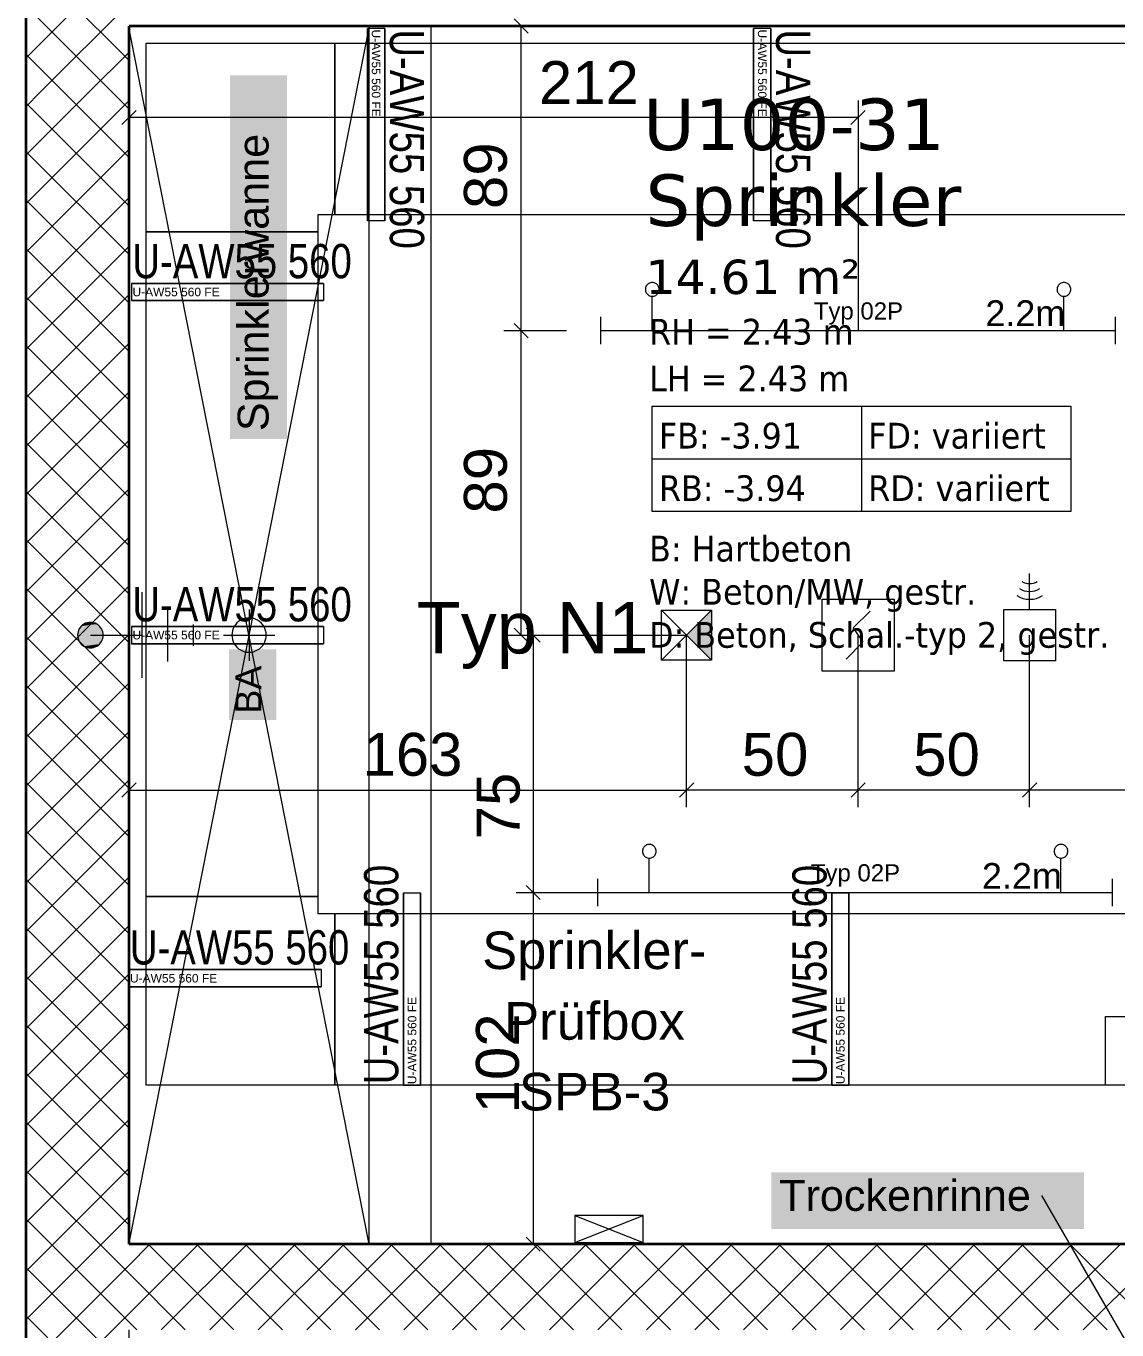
# Model space of a CAD drawing. Extents: x -1067 to 613, y -179 to 712.
# Drawn here: x -691.1 to -627.5, y 338.4 to 414.4 of the extents above; entities that cross this region are included whole.
import ezdxf

# ---------------------------------------------------------------- set-up
doc = ezdxf.new("R2010")
doc.units = 0
doc.layers.get('0').update_dxf_attribs({"lineweight": 13})
for name, color, linetype, lineweight in [('A-____-NOTE-TEXT', 7, 'Continuous', 9), ('A-AREA-____-IDEN', 7, 'Continuous', 5), ('A-FLOR-____-OTLN', 7, 'Continuous', 9), ('A-WALL-____-MCUT', 7, 'Continuous', 35), ('A-WALL-____-PATT', 7, 'Continuous', 35), ('I-WALL-____-OTLN', 7, 'Continuous', 9), ('Text', 7, 'Continuous', 5)]:
    doc.layers.add(name, color=color, linetype=linetype, lineweight=lineweight)
for name, color, linetype, lineweight, true_color in [('EL01_VVV_Mass', 7, 'Continuous', 13, 0xb2b200), ('EL01_WAN_Brandmeldeanlagen', 7, 'Continuous', 13, 0xff8000), ('EL01_WAN_Feuwehrfunktantenne', 7, 'Continuous', 13, 0x993300), ('EL01_WAN_Leuchten', 7, 'Continuous', 13, 0x0080ff), ('EL01_WAN_Leuchtentyp', 7, 'Continuous', 13, 0x0099ff), ('EL01_WAN_Notbeleuchtungen', 7, 'Continuous', 13, 0x009900), ('EL01_WAN_Notbeleuchtungentyp', 7, 'Continuous', 13, 0x009900), ('EL01_WAN_Potentialausgleich', 1, 'Continuous', 13, 0xff0000), ('EL01_WAN_Schlaufkasten', 1, 'Continuous', 13, 0xff0000), ('EL01_WAN_Trassen', 40, 'Continuous', 13, 0xffbf00), ('EL01_WAN_Trassen Befestigung', 7, 'Continuous', 13, 0xb2b200)]:
    doc.layers.add(name, color=color, linetype=linetype, lineweight=lineweight, true_color=true_color)
doc.styles.get("Standard").update_dxf_attribs({"font": 'arial.ttf'})

# ---------------------------------------------------------------- blocks, each defined once
blk = doc.blocks.new('Referenz-A0UNPC4Q6I', base_point=(-1062.181, -175.856))
at = {"layer": 'A-____-NOTE-TEXT', "color": 0, "linetype": 'Continuous', "lineweight": 5, "ltscale": 0.13}
for p, q in [((-678.097, 380.376), (-678.097, 377.376)), ((-679.021, 379.258), (-679.063, 379.135)), ((-678.963, 379.376), (-679.021, 379.258)), ((-678.89, 379.484), (-678.963, 379.376)), ((-678.804, 379.583), (-678.89, 379.484)), ((-678.706, 379.669), (-678.804, 379.583)), ((-678.597, 379.742), (-678.706, 379.669)), ((-678.48, 379.8), (-678.597, 379.742)), ((-678.356, 379.842), (-678.48, 379.8)), ((-678.228, 379.867), (-678.356, 379.842)), ((-678.097, 379.876), (-678.228, 379.867)), ((-677.966, 379.867), (-678.097, 379.876)), ((-677.838, 379.842), (-677.966, 379.867)), ((-677.714, 379.8), (-677.838, 379.842)), ((-677.597, 379.742), (-677.714, 379.8)), ((-677.488, 379.669), (-677.597, 379.742)), ((-677.39, 379.583), (-677.488, 379.669)), ((-677.304, 379.484), (-677.39, 379.583)), ((-677.231, 379.376), (-677.304, 379.484)), ((-677.173, 379.258), (-677.231, 379.376)), ((-677.131, 379.135), (-677.173, 379.258)), ((-679.597, 378.876), (-676.597, 378.876)), ((-679.088, 379.006), (-679.097, 378.876)), ((-679.097, 378.876), (-679.088, 378.745)), ((-679.063, 379.135), (-679.088, 379.006)), ((-679.088, 378.745), (-679.063, 378.617)), ((-679.063, 378.617), (-679.021, 378.493)), ((-679.021, 378.493), (-678.963, 378.376)), ((-677.231, 378.376), (-677.173, 378.493)), ((-677.173, 378.493), (-677.131, 378.617)), ((-677.106, 379.006), (-677.131, 379.135)), ((-677.131, 378.617), (-677.106, 378.745)), ((-677.097, 378.876), (-677.106, 379.006)), ((-677.106, 378.745), (-677.097, 378.876)), ((-678.963, 378.376), (-678.89, 378.267)), ((-678.89, 378.267), (-678.804, 378.169)), ((-678.804, 378.169), (-678.706, 378.082)), ((-678.706, 378.082), (-678.597, 378.01)), ((-678.597, 378.01), (-678.48, 377.952)), ((-678.48, 377.952), (-678.356, 377.91)), ((-678.356, 377.91), (-678.228, 377.884)), ((-678.228, 377.884), (-678.097, 377.876)), ((-678.097, 377.876), (-677.966, 377.884)), ((-677.966, 377.884), (-677.838, 377.91)), ((-677.838, 377.91), (-677.714, 377.952)), ((-677.714, 377.952), (-677.597, 378.01)), ((-677.597, 378.01), (-677.488, 378.082)), ((-677.488, 378.082), (-677.39, 378.169)), ((-677.39, 378.169), (-677.304, 378.267)), ((-677.304, 378.267), (-677.231, 378.376))]:
    blk.add_line(p, q, dxfattribs=at)
at = {"layer": 'A-____-NOTE-TEXT', "color": 7, "linetype": 'Continuous', "lineweight": 5, "ltscale": 0.13, "true_color": 0xffffff}
for points in [[(-679.265, 373.925), (-676.512, 373.925), (-679.265, 378.042)], [(-676.512, 373.925), (-679.265, 378.042), (-676.512, 378.042)]]:
    blk.add_solid(points, dxfattribs=at)
at = {"layer": 'A-AREA-____-IDEN', "color": 0, "linetype": 'Continuous', "ltscale": 0.13}
for p, q in [((-654.595, 392.212), (-630.195, 392.212)), ((-654.595, 386.089), (-654.595, 392.212)), ((-642.395, 392.212), (-642.395, 386.089)), ((-630.195, 392.212), (-630.195, 386.089)), ((-654.595, 389.151), (-630.195, 389.151)), ((-630.195, 386.089), (-654.595, 386.089))]:
    blk.add_line(p, q, dxfattribs=at)
at = {"layer": 'A-FLOR-____-OTLN', "color": 0, "linetype": 'Continuous', "ltscale": 0.13}
for p, q in [((-671.097, 414.376), (-685.097, 343.528)), ((-671.097, 343.376), (-685.097, 414.224))]:
    blk.add_line(p, q, dxfattribs=at)
at = {"layer": 'A-WALL-____-MCUT', "color": 0, "linetype": 'Continuous', "ltscale": 0.35}
for p, q in [((-691.097, 105.376), (-691.097, 419.376)), ((-685.097, 343.376), (-685.097, 414.376)), ((-620.097, 414.376), (-685.097, 414.376)), ((-590.097, 343.376), (-685.097, 343.376))]:
    blk.add_line(p, q, dxfattribs=at)
at = {"layer": 'A-WALL-____-PATT', "color": 0, "linetype": 'Continuous', "lineweight": 9, "ltscale": 0.13}
for p, q in [((-691.097, 412.52), (-685.097, 418.52)), ((-685.097, 412.369), (-691.097, 418.369)), ((-686.052, 410.495), (-691.097, 415.54)), ((-690.293, 410.495), (-685.097, 415.691)), ((-688.881, 410.495), (-691.097, 412.712)), ((-687.464, 410.495), (-685.097, 412.863)), ((-691.097, 409.691), (-690.293, 410.495)), ((-691.097, 406.863), (-687.464, 410.495)), ((-685.097, 406.712), (-688.881, 410.495)), ((-685.097, 409.54), (-686.052, 410.495)), ((-691.097, 404.034), (-685.097, 410.034)), ((-685.097, 403.883), (-691.097, 409.883)), ((-691.097, 401.206), (-685.097, 407.206)), ((-685.097, 401.055), (-691.097, 407.055)), ((-691.097, 398.378), (-685.097, 404.378)), ((-685.097, 398.226), (-691.097, 404.226)), ((-691.097, 395.549), (-685.097, 401.549)), ((-685.097, 395.398), (-691.097, 401.398)), ((-691.097, 392.721), (-685.097, 398.721)), ((-685.097, 392.57), (-691.097, 398.57)), ((-691.097, 389.892), (-685.097, 395.892)), ((-685.097, 389.741), (-691.097, 395.741)), ((-691.097, 387.064), (-685.097, 393.064)), ((-685.097, 386.913), (-691.097, 392.913)), ((-691.097, 384.235), (-685.097, 390.235)), ((-685.097, 384.084), (-691.097, 390.084)), ((-691.097, 381.407), (-685.097, 387.407)), ((-685.097, 381.256), (-691.097, 387.256)), ((-691.097, 378.579), (-685.097, 384.579)), ((-685.097, 378.427), (-691.097, 384.427)), ((-691.097, 375.75), (-685.097, 381.75)), ((-685.097, 375.599), (-691.097, 381.599)), ((-691.097, 372.922), (-685.097, 378.922)), ((-685.097, 372.771), (-691.097, 378.771)), ((-691.097, 370.093), (-685.097, 376.093)), ((-685.097, 369.942), (-691.097, 375.942)), ((-691.097, 367.265), (-685.097, 373.265)), ((-685.097, 367.114), (-691.097, 373.114)), ((-691.097, 364.437), (-685.097, 370.437)), ((-685.097, 364.285), (-691.097, 370.285)), ((-691.097, 361.608), (-685.097, 367.608)), ((-685.097, 361.457), (-691.097, 367.457)), ((-691.097, 358.78), (-685.097, 364.78)), ((-685.097, 358.628), (-691.097, 364.628)), ((-691.097, 355.951), (-685.097, 361.951)), ((-685.097, 355.8), (-691.097, 361.8)), ((-691.097, 353.123), (-685.097, 359.123)), ((-685.097, 352.972), (-691.097, 358.972)), ((-691.097, 350.294), (-685.097, 356.294)), ((-685.097, 350.143), (-691.097, 356.143)), ((-691.097, 347.466), (-685.097, 353.466)), ((-685.097, 347.315), (-691.097, 353.315)), ((-691.097, 344.638), (-685.097, 350.638)), ((-685.097, 344.486), (-691.097, 350.486)), ((-691.097, 341.809), (-685.097, 347.809)), ((-685.097, 341.658), (-691.097, 347.658)), ((-691.097, 338.981), (-685.097, 344.981)), ((-685.097, 338.83), (-691.097, 344.83)), ((-685.097, 342.152), (-683.874, 343.376)), ((-685.097, 339.324), (-681.045, 343.376)), ((-678.986, 338.376), (-683.986, 343.376)), ((-683.217, 338.376), (-678.217, 343.376)), ((-676.158, 338.376), (-681.158, 343.376)), ((-680.388, 338.376), (-675.388, 343.376)), ((-673.329, 338.376), (-678.329, 343.376)), ((-677.56, 338.376), (-672.56, 343.376)), ((-670.501, 338.376), (-675.501, 343.376)), ((-674.731, 338.376), (-669.731, 343.376)), ((-667.673, 338.376), (-672.673, 343.376)), ((-671.903, 338.376), (-666.903, 343.376)), ((-664.844, 338.376), (-669.844, 343.376)), ((-669.075, 338.376), (-664.075, 343.376)), ((-662.016, 338.376), (-667.016, 343.376)), ((-666.246, 338.376), (-661.246, 343.376)), ((-659.187, 338.376), (-664.187, 343.376)), ((-663.418, 338.376), (-658.418, 343.376)), ((-656.359, 338.376), (-661.359, 343.376)), ((-660.589, 338.376), (-655.589, 343.376)), ((-653.53, 338.376), (-658.53, 343.376)), ((-657.761, 338.376), (-652.761, 343.376)), ((-650.702, 338.376), (-655.702, 343.376)), ((-654.932, 338.376), (-649.932, 343.376)), ((-647.874, 338.376), (-652.874, 343.376)), ((-652.104, 338.376), (-647.104, 343.376)), ((-645.045, 338.376), (-650.045, 343.376)), ((-649.276, 338.376), (-644.276, 343.376)), ((-642.217, 338.376), (-647.217, 343.376)), ((-646.447, 338.376), (-641.447, 343.376)), ((-639.388, 338.376), (-644.388, 343.376)), ((-643.619, 338.376), (-638.619, 343.376)), ((-636.56, 338.376), (-641.56, 343.376)), ((-640.79, 338.376), (-635.79, 343.376)), ((-633.732, 338.376), (-638.732, 343.376)), ((-637.962, 338.376), (-632.962, 343.376)), ((-630.903, 338.376), (-635.903, 343.376)), ((-635.133, 338.376), (-630.133, 343.376)), ((-628.075, 338.376), (-633.075, 343.376)), ((-632.305, 338.376), (-627.305, 343.376)), ((-625.246, 338.376), (-630.246, 343.376)), ((-629.477, 338.376), (-624.477, 343.376)), ((-691.097, 336.152), (-685.097, 342.152)), ((-685.097, 336.001), (-691.097, 342.001)), ((-681.815, 338.376), (-685.097, 341.658)), ((-691.097, 333.324), (-685.097, 339.324)), ((-685.097, 333.173), (-691.097, 339.173)), ((-684.643, 338.376), (-685.097, 338.83))]:
    blk.add_line(p, q, dxfattribs=at)
at = {"layer": 'I-WALL-____-OTLN', "color": 0, "linetype": 'Continuous', "ltscale": 0.13}
for p, q in [((-671.097, 343.376), (-671.097, 414.376)), ((-667.497, 414.376), (-667.497, 343.376))]:
    blk.add_line(p, q, dxfattribs=at)
at = {"layer": 'Text', "color": 0, "linetype": 'Continuous', "ltscale": 0.13}
blk.add_line((-626.757, 337.326), (-631.887, 346.215), dxfattribs=at)
at = {"layer": 'Text', "color": 7, "linetype": 'Continuous', "ltscale": 0.13, "true_color": 0xffffff}
for points in [[(-679.212, 390.314), (-675.879, 390.314), (-679.212, 411.497)], [(-675.879, 390.314), (-679.212, 411.497), (-675.879, 411.497)], [(-629.429, 344.261), (-647.645, 344.261), (-629.429, 347.565)], [(-647.645, 344.261), (-629.429, 347.565), (-647.645, 347.565)], [(-629.429, 347.565), (-647.645, 347.565), (-647.645, 347.565)], [(-629.429, 344.261), (-629.429, 344.261), (-647.645, 344.261)]]:
    blk.add_solid(points, dxfattribs=at)
at = {"layer": 'A-____-NOTE-TEXT', "color": 0, "linetype": 'Continuous', "lineweight": 5, "ltscale": 0.13, "insert": (-678.89, 374.3), "char_height": 1.5, "attachment_point": 1, "rotation": 90}
blk.add_mtext('{\\fArial;BA}', dxfattribs=at)
at = {"layer": 'A-AREA-____-IDEN', "color": 0, "linetype": 'Continuous', "ltscale": 0.13, "attachment_point": 1}
for s, insert, char_height in [('{\\fVerdana;U100-31}', (-655.131, 410.152), 3), ('{\\fVerdana;Sprinkler}', (-654.988, 405.729), 3), ('{\\fVerdana;14.61 m²}', (-654.979, 400.759), 2), ('{\\W0.9;\\fVerdana;RH = 2.43 m}', (-654.781, 397.31), 1.5), ('{\\W0.9;\\fVerdana;LH = 2.43 m}', (-654.781, 394.589), 1.5), ('{\\W0.9;\\fVerdana;FB: -3.91}', (-654.204, 391.253), 1.5), ('{\\W0.9;\\fVerdana;FD: variiert}', (-642.004, 391.253), 1.5), ('{\\W0.9;\\fVerdana;RB: -3.94}', (-654.204, 388.191), 1.5), ('{\\W0.9;\\fVerdana;RD: variiert}', (-642.004, 388.191), 1.5), ('{\\W0.9;\\fVerdana;B: Hartbeton}', (-654.781, 384.667), 1.5), ('{\\W0.9;\\fVerdana;W: Beton/MW, gestr.}', (-654.781, 382.153), 1.5), ('{\\W0.9;\\fVerdana;D: Beton, Schal.-typ 2, gestr.}', (-654.781, 379.64), 1.5)]:
    blk.add_mtext(s, dxfattribs=dict(at, insert=insert, char_height=char_height))
at = {"layer": 'Text', "color": 0, "linetype": 'Continuous', "ltscale": 0.13, "insert": (-678.762, 390.764), "char_height": 1.8, "attachment_point": 1, "rotation": 90}
blk.add_mtext('{\\fArial;Sprinklerwanne}', dxfattribs=at)
at = {"layer": 'Text', "color": 0, "linetype": 'Continuous', "ltscale": 0.13, "insert": (-647.195, 347.115), "char_height": 1.8, "attachment_point": 1}
blk.add_mtext('{\\fArial;Trockenrinne}', dxfattribs=at)
blk = doc.blocks.new('IfcObject-A0UNPC666I', base_point=(-684.95, 378.376))
at = {"layer": 'EL01_WAN_Trassen', "linetype": 'ByBlock', "lineweight": -2, "ltscale": 0.13}
for p, q in [((-684.95, 379.376), (-684.95, 378.376)), ((-684.95, 379.376), (-684.95, 378.376)), ((-684.95, 379.376), (-673.75, 379.376)), ((-673.75, 379.376), (-684.95, 379.376)), ((-684.95, 379.376), (-684.95, 379.376)), ((-673.75, 379.376), (-673.75, 378.376)), ((-673.75, 379.376), (-673.75, 378.376)), ((-673.75, 379.376), (-673.75, 379.376)), ((-684.95, 378.376), (-673.75, 378.376)), ((-673.75, 378.376), (-684.95, 378.376)), ((-684.95, 378.376), (-684.95, 378.376)), ((-673.75, 378.376), (-673.75, 378.376))]:
    blk.add_line(p, q, dxfattribs=at)
at = {"layer": 'EL01_WAN_Trassen', "lineweight": -2, "attachment_point": 1}
for s, insert, char_height in [('{\\W0.8;\\fArial;U-AW55 560}', (-684.904, 381.676), 2), ('{\\fArial;U-AW55 560 FE}', (-684.895, 379.126), 0.5)]:
    blk.add_mtext(s, dxfattribs=dict(at, insert=insert, char_height=char_height))
blk = doc.blocks.new('IfcObject-A0UNPC6Q6I', base_point=(-671.191, 401.679))
at = {"layer": 'EL01_WAN_Trassen', "linetype": 'ByBlock', "lineweight": -2, "ltscale": 0.13}
for p, q in [((-670.191, 414.231), (-671.191, 414.231)), ((-670.191, 414.231), (-671.191, 414.231)), ((-671.191, 414.231), (-671.191, 403.031)), ((-671.191, 403.031), (-671.191, 414.231)), ((-671.191, 414.231), (-671.191, 414.231)), ((-670.191, 414.231), (-670.191, 403.031)), ((-670.191, 403.031), (-670.191, 414.231)), ((-670.191, 414.231), (-670.191, 414.231)), ((-670.191, 403.031), (-671.191, 403.031)), ((-670.191, 403.031), (-671.191, 403.031)), ((-671.191, 403.031), (-671.191, 403.031)), ((-670.191, 403.031), (-670.191, 403.031))]:
    blk.add_line(p, q, dxfattribs=at)
at = {"layer": 'EL01_WAN_Trassen', "lineweight": -2, "attachment_point": 1, "rotation": 270}
for s, insert, char_height in [('{\\fArial;U-AW55 560 FE}', (-670.441, 414.176), 0.5), ('{\\W0.8;\\fArial;U-AW55 560}', (-667.891, 414.185), 2)]:
    blk.add_mtext(s, dxfattribs=dict(at, insert=insert, char_height=char_height))
blk = doc.blocks.new('IfcObject-A0UNPC6Y6I', base_point=(-646.428, 352.645))
at = {"layer": 'EL01_WAN_Trassen', "linetype": 'ByBlock', "lineweight": -2, "ltscale": 0.13}
for p, q in [((-644.127, 363.845), (-643.127, 363.845)), ((-644.127, 363.845), (-643.127, 363.845)), ((-644.127, 352.645), (-644.127, 363.845)), ((-644.127, 363.845), (-644.127, 363.845)), ((-644.127, 363.845), (-644.127, 352.645)), ((-643.127, 352.645), (-643.127, 363.845)), ((-643.127, 363.845), (-643.127, 363.845)), ((-643.127, 363.845), (-643.127, 352.645)), ((-644.127, 352.645), (-643.127, 352.645)), ((-644.127, 352.645), (-643.127, 352.645)), ((-644.127, 352.645), (-644.127, 352.645)), ((-643.127, 352.645), (-643.127, 352.645))]:
    blk.add_line(p, q, dxfattribs=at)
at = {"layer": 'EL01_WAN_Trassen', "lineweight": -2, "attachment_point": 1, "rotation": 90}
for s, insert, char_height in [('{\\W0.8;\\fArial;U-AW55 560}', (-646.428, 352.692), 2), ('{\\fArial;U-AW55 560 FE}', (-643.877, 352.7), 0.5)]:
    blk.add_mtext(s, dxfattribs=dict(at, insert=insert, char_height=char_height))
blk = doc.blocks.new('IfcObject-A0UNPC7A6I', base_point=(-685.095, 358.376))
at = {"layer": 'EL01_WAN_Trassen', "linetype": 'ByBlock', "lineweight": -2, "ltscale": 0.13}
for p, q in [((-685.095, 359.376), (-685.095, 358.376)), ((-685.095, 359.376), (-685.095, 358.376)), ((-685.095, 359.376), (-673.895, 359.376)), ((-673.895, 359.376), (-685.095, 359.376)), ((-685.095, 359.376), (-685.095, 359.376)), ((-673.895, 359.376), (-673.895, 358.376)), ((-673.895, 359.376), (-673.895, 358.376)), ((-673.895, 359.376), (-673.895, 359.376)), ((-685.095, 358.376), (-673.895, 358.376)), ((-673.895, 358.376), (-685.095, 358.376)), ((-685.095, 358.376), (-685.095, 358.376)), ((-673.895, 358.376), (-673.895, 358.376))]:
    blk.add_line(p, q, dxfattribs=at)
at = {"layer": 'EL01_WAN_Trassen', "lineweight": -2, "attachment_point": 1}
for s, insert, char_height in [('{\\W0.8;\\fArial;U-AW55 560}', (-685.048, 361.676), 2), ('{\\fArial;U-AW55 560 FE}', (-685.04, 359.126), 0.5)]:
    blk.add_mtext(s, dxfattribs=dict(at, insert=insert, char_height=char_height))
blk = doc.blocks.new('IfcObject-A0UNPC7G6I', base_point=(-671.395, 352.645))
at = {"layer": 'EL01_WAN_Trassen', "linetype": 'ByBlock', "lineweight": -2, "ltscale": 0.13}
for p, q in [((-669.095, 363.845), (-668.095, 363.845)), ((-669.095, 363.845), (-668.095, 363.845)), ((-669.095, 352.645), (-669.095, 363.845)), ((-669.095, 363.845), (-669.095, 363.845)), ((-669.095, 363.845), (-669.095, 352.645)), ((-668.095, 352.645), (-668.095, 363.845)), ((-668.095, 363.845), (-668.095, 363.845)), ((-668.095, 363.845), (-668.095, 352.645)), ((-669.095, 352.645), (-668.095, 352.645)), ((-669.095, 352.645), (-668.095, 352.645)), ((-669.095, 352.645), (-669.095, 352.645)), ((-668.095, 352.645), (-668.095, 352.645))]:
    blk.add_line(p, q, dxfattribs=at)
at = {"layer": 'EL01_WAN_Trassen', "lineweight": -2, "attachment_point": 1, "rotation": 90}
for s, insert, char_height in [('{\\W0.8;\\fArial;U-AW55 560}', (-671.395, 352.692), 2), ('{\\fArial;U-AW55 560 FE}', (-668.845, 352.7), 0.5)]:
    blk.add_mtext(s, dxfattribs=dict(at, insert=insert, char_height=char_height))
blk = doc.blocks.new('IfcObject-A0UNPC7K6I', base_point=(-648.683, 401.679))
at = {"layer": 'EL01_WAN_Trassen', "linetype": 'ByBlock', "lineweight": -2, "ltscale": 0.13}
for p, q in [((-647.683, 414.231), (-648.683, 414.231)), ((-647.683, 414.231), (-648.683, 414.231)), ((-648.683, 414.231), (-648.683, 403.031)), ((-648.683, 403.031), (-648.683, 414.231)), ((-648.683, 414.231), (-648.683, 414.231)), ((-647.683, 414.231), (-647.683, 403.031)), ((-647.683, 403.031), (-647.683, 414.231)), ((-647.683, 414.231), (-647.683, 414.231)), ((-647.683, 403.031), (-648.683, 403.031)), ((-647.683, 403.031), (-648.683, 403.031)), ((-648.683, 403.031), (-648.683, 403.031)), ((-647.683, 403.031), (-647.683, 403.031))]:
    blk.add_line(p, q, dxfattribs=at)
at = {"layer": 'EL01_WAN_Trassen', "lineweight": -2, "attachment_point": 1, "rotation": 270}
for s, insert, char_height in [('{\\fArial;U-AW55 560 FE}', (-647.933, 414.176), 0.5), ('{\\W0.8;\\fArial;U-AW55 560}', (-645.383, 414.185), 2)]:
    blk.add_mtext(s, dxfattribs=dict(at, insert=insert, char_height=char_height))
blk = doc.blocks.new('Kabelkanal-A0UNPC7W6I', base_point=(-673.095, 352.645))
at = {"color": 0, "linetype": 'ByBlock', "lineweight": -2, "ltscale": 0.13}
for p, q in [((-673.095, 352.645), (-673.095, 362.645)), ((-673.095, 362.645), (-613.095, 362.645)), ((-613.095, 362.645), (-613.095, 352.645)), ((-613.095, 352.645), (-673.095, 352.645))]:
    blk.add_line(p, q, dxfattribs=at)
blk = doc.blocks.new('Kabelkanal-A0UNPC886I', base_point=(-673.095, 403.376))
at = {"color": 0, "linetype": 'ByBlock', "lineweight": -2, "ltscale": 0.13}
for p, q in [((-673.095, 403.376), (-673.095, 413.376)), ((-673.095, 413.376), (-621.175, 413.376)), ((-621.175, 413.376), (-621.175, 403.376)), ((-621.175, 403.376), (-673.095, 403.376))]:
    blk.add_line(p, q, dxfattribs=at)
blk = doc.blocks.new('Winkel-A0UNPC8I6I', base_point=(-684.095, 352.645))
at = {"color": 0, "linetype": 'ByBlock', "lineweight": -2, "ltscale": 0.13}
for p, q in [((-684.095, 363.645), (-674.095, 363.645)), ((-684.095, 352.645), (-684.095, 363.645)), ((-674.095, 363.645), (-674.095, 362.645)), ((-674.095, 362.645), (-673.095, 362.645)), ((-673.095, 362.645), (-673.095, 352.645)), ((-673.095, 352.645), (-684.095, 352.645))]:
    blk.add_line(p, q, dxfattribs=at)
blk = doc.blocks.new('Kabelkanal-A0UNPC8Y6I', base_point=(-684.095, 363.636))
at = {"color": 0, "linetype": 'ByBlock', "lineweight": -2, "ltscale": 0.13}
for p, q in [((-684.095, 402.376), (-674.095, 402.376)), ((-684.095, 363.636), (-684.095, 402.376)), ((-674.095, 402.376), (-674.095, 363.636)), ((-674.095, 363.636), (-684.095, 363.636))]:
    blk.add_line(p, q, dxfattribs=at)
blk = doc.blocks.new('Winkel-A0UNPC966I', base_point=(-684.095, 402.376))
at = {"color": 0, "linetype": 'ByBlock', "lineweight": -2, "ltscale": 0.13}
for p, q in [((-684.095, 402.376), (-684.095, 413.376)), ((-684.095, 413.376), (-673.095, 413.376)), ((-673.095, 413.376), (-673.095, 403.376)), ((-673.095, 403.376), (-674.095, 403.376)), ((-674.095, 403.376), (-674.095, 402.376)), ((-674.095, 402.376), (-684.095, 402.376))]:
    blk.add_line(p, q, dxfattribs=at)
blk = doc.blocks.new('IfcObject-A0UNPCA66I', base_point=(-684.95, 398.376))
at = {"layer": 'EL01_WAN_Trassen', "linetype": 'ByBlock', "lineweight": -2, "ltscale": 0.13}
for p, q in [((-684.95, 399.376), (-684.95, 398.376)), ((-684.95, 399.376), (-684.95, 398.376)), ((-684.95, 399.376), (-673.75, 399.376)), ((-673.75, 399.376), (-684.95, 399.376)), ((-684.95, 399.376), (-684.95, 399.376)), ((-673.75, 399.376), (-673.75, 398.376)), ((-673.75, 399.376), (-673.75, 398.376)), ((-673.75, 399.376), (-673.75, 399.376)), ((-684.95, 398.376), (-673.75, 398.376)), ((-673.75, 398.376), (-684.95, 398.376)), ((-684.95, 398.376), (-684.95, 398.376)), ((-673.75, 398.376), (-673.75, 398.376))]:
    blk.add_line(p, q, dxfattribs=at)
at = {"layer": 'EL01_WAN_Trassen', "lineweight": -2, "attachment_point": 1}
for s, insert, char_height in [('{\\W0.8;\\fArial;U-AW55 560}', (-684.904, 401.676), 2), ('{\\fArial;U-AW55 560 FE}', (-684.895, 399.126), 0.5)]:
    blk.add_mtext(s, dxfattribs=dict(at, insert=insert, char_height=char_height))
blk = doc.blocks.new('Maß-A0UNPCCE6I', base_point=(-643.007, 368.845))
at = {"color": 0, "lineweight": -2}
for p, q in [((-642.594, 368.845), (-642.594, 375.717)), ((-632.594, 368.845), (-632.594, 375.717)), ((-643.007, 369.431), (-642.18, 370.258)), ((-633.007, 369.431), (-632.18, 370.258)), ((-632.594, 369.845), (-642.594, 369.845))]:
    blk.add_line(p, q, dxfattribs=at)
at = {"color": 0, "lineweight": -2, "insert": (-639.38, 373.178), "char_height": 2.5, "attachment_point": 1}
blk.add_mtext('{\\fArial;50}', dxfattribs=at)
blk = doc.blocks.new('Erdungs-Anschluss-A0UNPCFM6I', base_point=(-688.095, 376.376))
at = {"color": 0, "linetype": 'ByBlock', "lineweight": -2, "ltscale": 0.13}
for p, q in [((-684.351, 381.376), (-684.351, 376.376)), ((-682.851, 380.425), (-682.851, 377.333)), ((-687.995, 379.248), (-688.038, 379.161)), ((-687.941, 379.329), (-687.995, 379.248)), ((-687.877, 379.402), (-687.941, 379.329)), ((-687.804, 379.466), (-687.877, 379.402)), ((-687.723, 379.52), (-687.804, 379.466)), ((-687.635, 379.563), (-687.723, 379.52)), ((-687.543, 379.595), (-687.635, 379.563)), ((-687.448, 379.614), (-687.543, 379.595)), ((-687.351, 379.62), (-687.448, 379.614)), ((-687.253, 379.614), (-687.351, 379.62)), ((-687.158, 379.595), (-687.253, 379.614)), ((-687.066, 379.563), (-687.158, 379.595)), ((-686.978, 379.52), (-687.066, 379.563)), ((-686.897, 379.466), (-686.978, 379.52)), ((-686.824, 379.402), (-686.897, 379.466)), ((-686.76, 379.329), (-686.824, 379.402)), ((-686.706, 379.248), (-686.76, 379.329)), ((-686.663, 379.161), (-686.706, 379.248)), ((-681.351, 379.501), (-681.351, 378.251)), ((-688.089, 378.973), (-688.095, 378.876)), ((-688.095, 378.876), (-688.089, 378.779)), ((-688.07, 379.068), (-688.089, 378.973)), ((-688.089, 378.779), (-688.07, 378.683)), ((-688.038, 379.161), (-688.07, 379.068)), ((-688.07, 378.683), (-688.038, 378.591)), ((-688.038, 378.591), (-687.995, 378.503)), ((-687.995, 378.503), (-687.941, 378.423)), ((-687.351, 378.876), (-684.351, 378.876)), ((-686.76, 378.423), (-686.706, 378.503)), ((-686.706, 378.503), (-686.663, 378.591)), ((-686.631, 379.068), (-686.663, 379.161)), ((-686.663, 378.591), (-686.631, 378.683)), ((-686.612, 378.973), (-686.631, 379.068)), ((-686.631, 378.683), (-686.612, 378.779)), ((-686.606, 378.876), (-686.612, 378.973)), ((-686.612, 378.779), (-686.606, 378.876)), ((-687.941, 378.423), (-687.877, 378.349)), ((-687.877, 378.349), (-687.804, 378.285)), ((-687.804, 378.285), (-687.723, 378.231)), ((-687.723, 378.231), (-687.635, 378.188)), ((-687.635, 378.188), (-687.543, 378.157)), ((-687.543, 378.157), (-687.448, 378.138)), ((-687.448, 378.138), (-687.351, 378.131)), ((-687.351, 378.131), (-687.253, 378.138)), ((-687.253, 378.138), (-687.158, 378.157)), ((-687.158, 378.157), (-687.066, 378.188)), ((-687.066, 378.188), (-686.978, 378.231)), ((-686.978, 378.231), (-686.897, 378.285)), ((-686.897, 378.285), (-686.824, 378.349)), ((-686.824, 378.349), (-686.76, 378.423))]:
    blk.add_line(p, q, dxfattribs=at)
for points in [[(-686.631, 379.068), (-688.07, 379.068), (-686.706, 379.248)], [(-688.07, 379.068), (-686.706, 379.248), (-687.995, 379.248)], [(-686.706, 379.248), (-687.995, 379.248), (-686.824, 379.402)], [(-687.995, 379.248), (-686.824, 379.402), (-687.877, 379.402)], [(-686.824, 379.402), (-687.877, 379.402), (-686.978, 379.52)], [(-687.877, 379.402), (-686.978, 379.52), (-687.723, 379.52)], [(-686.978, 379.52), (-687.723, 379.52), (-687.158, 379.595)], [(-687.723, 379.52), (-687.158, 379.595), (-687.543, 379.595)], [(-687.158, 379.595), (-687.543, 379.595), (-687.351, 379.62)], [(-686.606, 378.876), (-688.095, 378.876), (-686.631, 379.068)], [(-688.095, 378.876), (-686.631, 379.068), (-688.07, 379.068)], [(-688.07, 378.683), (-686.606, 378.876), (-688.095, 378.876)], [(-686.631, 378.683), (-688.07, 378.683), (-686.606, 378.876)], [(-687.995, 378.503), (-686.631, 378.683), (-688.07, 378.683)], [(-686.706, 378.503), (-687.995, 378.503), (-686.631, 378.683)], [(-687.877, 378.349), (-686.706, 378.503), (-687.995, 378.503)], [(-686.824, 378.349), (-687.877, 378.349), (-686.706, 378.503)], [(-687.723, 378.231), (-686.824, 378.349), (-687.877, 378.349)], [(-686.978, 378.231), (-687.723, 378.231), (-686.824, 378.349)], [(-687.543, 378.157), (-686.978, 378.231), (-687.723, 378.231)], [(-687.158, 378.157), (-687.543, 378.157), (-686.978, 378.231)], [(-687.351, 378.131), (-687.158, 378.157), (-687.543, 378.157)]]:
    blk.add_solid(points, dxfattribs=at)
blk = doc.blocks.new('Notleuchte eckig-A0UNPCH06I', base_point=(-654.055, 377.414))
at = {"color": 0, "lineweight": -2}
for p, q in [((-654.055, 380.333), (-651.136, 377.414)), ((-654.055, 377.414), (-651.136, 380.333)), ((-654.055, 377.414), (-654.055, 380.333)), ((-654.055, 380.333), (-651.136, 380.333)), ((-651.136, 380.333), (-651.136, 377.414)), ((-651.136, 377.414), (-654.055, 377.414))]:
    blk.add_line(p, q, dxfattribs=at)
for points in [[(-651.136, 378.874), (-652.595, 378.874), (-651.136, 380.333)], [(-651.136, 377.414), (-651.136, 378.874), (-652.595, 378.874)]]:
    blk.add_solid(points, dxfattribs=at)
blk = doc.blocks.new('Bemerkung 1-A0UNPCH26I', base_point=(-668.318, 377.806))
at = {"color": 0, "lineweight": -2, "insert": (-668.318, 380.806), "char_height": 3, "attachment_point": 1}
blk.add_mtext('{\\fArial;Typ N1}', dxfattribs=at)
blk = doc.blocks.new('MText-A0UNPCLM6I', base_point=(-664.509, 351.17))
at = {"color": 0, "lineweight": -2, "char_height": 2.1875, "attachment_point": 1}
for s, insert in [('{\\fArial;Sprinkler-}', (-664.509, 361.599)), ('{\\fArial;Prüfbox}', (-663.225, 357.481)), ('{\\fArial;SPB-3}', (-662.367, 353.358))]:
    blk.add_mtext(s, dxfattribs=dict(at, insert=insert))
blk = doc.blocks.new('Maß-A0UNPCM26I', base_point=(-685.509, 396.626))
at = {"color": 0, "lineweight": -2}
for p, q in [((-685.095, 408.045), (-685.095, 414.376)), ((-642.595, 410.045), (-642.595, 396.626)), ((-685.509, 408.631), (-684.681, 409.458)), ((-642.595, 409.045), (-685.095, 409.045)), ((-643.009, 408.631), (-642.181, 409.458))]:
    blk.add_line(p, q, dxfattribs=at)
at = {"color": 0, "lineweight": -2, "insert": (-661.204, 412.333), "char_height": 2.5, "attachment_point": 1}
blk.add_mtext('{\\fArial;212}', dxfattribs=at)
blk = doc.blocks.new('Maß-A0UNPCME6I', base_point=(-685.509, 288.396))
at = {"color": 0, "lineweight": -2}
blk.add_line((-685.095, 293.945), (-685.095, 338.376), dxfattribs=at)
blk = doc.blocks.new('Maß-A0UNPCO06I', base_point=(-685.095, 396.212))
at = {"color": 0, "lineweight": -2}
for p, q in [((-661.237, 414.379), (-685.095, 414.379)), ((-662.65, 414.793), (-661.823, 413.965)), ((-662.237, 396.626), (-662.237, 414.379)), ((-662.65, 397.039), (-661.823, 396.212)), ((-663.237, 396.626), (-659.595, 396.626))]:
    blk.add_line(p, q, dxfattribs=at)
at = {"color": 0, "lineweight": -2, "insert": (-665.57, 403.711), "char_height": 2.5, "attachment_point": 1, "rotation": 90}
blk.add_mtext('{\\fArial;89}', dxfattribs=at)
blk = doc.blocks.new('Maß-A0UNPCRG6I', base_point=(-653.007, 368.845))
at = {"color": 0, "lineweight": -2}
for p, q in [((-652.594, 368.845), (-652.594, 378.875)), ((-642.594, 368.845), (-642.594, 378.875)), ((-653.007, 369.431), (-652.18, 370.258)), ((-643.007, 369.431), (-642.18, 370.258)), ((-642.594, 369.845), (-652.594, 369.845))]:
    blk.add_line(p, q, dxfattribs=at)
at = {"color": 0, "lineweight": -2, "insert": (-649.38, 373.178), "char_height": 2.5, "attachment_point": 1}
blk.add_mtext('{\\fArial;50}', dxfattribs=at)
blk = doc.blocks.new('Brandmelder-A0UNPCRQ6I', base_point=(-644.694, 376.775))
at = {"color": 0, "lineweight": -2}
for p, q in [((-644.694, 380.975), (-640.494, 380.975)), ((-644.694, 376.775), (-644.694, 380.975)), ((-640.494, 380.975), (-640.494, 376.775)), ((-641.894, 380.275), (-642.874, 379.295)), ((-642.874, 379.295), (-642.314, 378.455)), ((-642.314, 378.455), (-643.294, 377.475)), ((-640.494, 376.775), (-644.694, 376.775))]:
    blk.add_line(p, q, dxfattribs=at)
blk = doc.blocks.new('UV in Wand-A0UNPCZ86I', base_point=(-659.115, 343.476))
at = {"color": 0, "lineweight": -2}
for p, q in [((-659.115, 345.036), (-659.115, 343.476)), ((-655.115, 345.036), (-659.115, 345.036)), ((-659.115, 345.036), (-655.115, 343.476)), ((-659.115, 343.476), (-655.115, 345.036)), ((-655.115, 343.476), (-655.115, 345.036)), ((-659.115, 343.476), (-655.115, 343.476))]:
    blk.add_line(p, q, dxfattribs=at)
blk = doc.blocks.new('Maß-A0UNPD186I', base_point=(-685.509, 343.376))
at = {"color": 0, "lineweight": -2}
for p, q in [((-652.594, 368.845), (-652.594, 375.717)), ((-684.681, 370.258), (-685.509, 369.431)), ((-685.095, 370.845), (-685.095, 343.376)), ((-652.18, 370.258), (-653.007, 369.431)), ((-685.095, 369.845), (-652.594, 369.845))]:
    blk.add_line(p, q, dxfattribs=at)
at = {"color": 0, "lineweight": -2, "insert": (-671.486, 373.178), "char_height": 2.5, "attachment_point": 1}
blk.add_mtext('{\\fArial;163}', dxfattribs=at)
blk = doc.blocks.new('Funkempfänger-A0UNPD2I6I', base_point=(-634.094, 377.375))
at = {"color": 0, "lineweight": -2}
for p, q in [((-632.594, 380.375), (-632.594, 382.475)), ((-633.194, 381.586), (-633.053, 381.515)), ((-633.041, 382), (-632.937, 381.946)), ((-632.937, 381.946), (-632.826, 381.907)), ((-632.826, 381.907), (-632.711, 381.883)), ((-632.711, 381.883), (-632.594, 381.875)), ((-632.594, 381.875), (-632.477, 381.883)), ((-632.477, 381.883), (-632.362, 381.907)), ((-632.362, 381.907), (-632.251, 381.946)), ((-632.251, 381.946), (-632.147, 382)), ((-632.134, 381.515), (-631.994, 381.586)), ((-633.344, 381.176), (-633.169, 381.085)), ((-633.169, 381.085), (-632.983, 381.019)), ((-633.053, 381.515), (-632.905, 381.463)), ((-632.983, 381.019), (-632.79, 380.979)), ((-632.905, 381.463), (-632.751, 381.432)), ((-632.79, 380.979), (-632.594, 380.965)), ((-632.751, 381.432), (-632.594, 381.422)), ((-632.594, 381.422), (-632.437, 381.432)), ((-632.594, 380.965), (-632.397, 380.979)), ((-632.437, 381.432), (-632.283, 381.463)), ((-632.397, 380.979), (-632.204, 381.019)), ((-632.283, 381.463), (-632.134, 381.515)), ((-632.204, 381.019), (-632.019, 381.085)), ((-632.019, 381.085), (-631.844, 381.176)), ((-634.094, 377.375), (-634.094, 380.375)), ((-634.094, 380.375), (-631.094, 380.375)), ((-631.094, 380.375), (-631.094, 377.375)), ((-631.094, 377.375), (-634.094, 377.375))]:
    blk.add_line(p, q, dxfattribs=at)
blk = doc.blocks.new('Maß-A0UNPD486I', base_point=(-633.007, 346.532))
at = {"color": 0, "lineweight": -2}
for p, q in [((-632.594, 368.845), (-632.594, 378.875)), ((-633.007, 369.431), (-632.18, 370.258)), ((-590.481, 369.431), (-589.653, 370.258)), ((-590.067, 370.845), (-590.067, 346.532)), ((-590.067, 369.845), (-632.594, 369.845))]:
    blk.add_line(p, q, dxfattribs=at)
at = {"color": 0, "lineweight": -2, "insert": (-614.114, 373.178), "char_height": 2.5, "attachment_point": 1}
blk.add_mtext('{\\fArial;213}', dxfattribs=at)
blk = doc.blocks.new('LED-Langfeldleuchte 37W-A0UNPD7E6I', base_point=(-657.767, 363.075))
at = {"color": 0, "lineweight": -2}
for p, q in [((-655.163, 366.327), (-655.167, 366.275)), ((-655.153, 366.379), (-655.163, 366.327)), ((-655.136, 366.428), (-655.153, 366.379)), ((-655.113, 366.475), (-655.136, 366.428)), ((-655.084, 366.518), (-655.113, 366.475)), ((-655.049, 366.558), (-655.084, 366.518)), ((-655.01, 366.592), (-655.049, 366.558)), ((-654.967, 366.621), (-655.01, 366.592)), ((-654.92, 366.645), (-654.967, 366.621)), ((-654.87, 366.661), (-654.92, 366.645)), ((-654.819, 366.672), (-654.87, 366.661)), ((-654.767, 366.675), (-654.819, 366.672)), ((-654.714, 366.672), (-654.767, 366.675)), ((-654.663, 366.661), (-654.714, 366.672)), ((-654.614, 366.645), (-654.663, 366.661)), ((-654.567, 366.621), (-654.614, 366.645)), ((-654.523, 366.592), (-654.567, 366.621)), ((-654.484, 366.558), (-654.523, 366.592)), ((-654.449, 366.518), (-654.484, 366.558)), ((-654.42, 366.475), (-654.449, 366.518)), ((-654.397, 366.428), (-654.42, 366.475)), ((-654.38, 366.379), (-654.397, 366.428)), ((-654.37, 366.327), (-654.38, 366.379)), ((-654.367, 366.275), (-654.37, 366.327)), ((-631.163, 366.327), (-631.167, 366.275)), ((-631.153, 366.379), (-631.163, 366.327)), ((-631.136, 366.428), (-631.153, 366.379)), ((-631.113, 366.475), (-631.136, 366.428)), ((-631.084, 366.518), (-631.113, 366.475)), ((-631.049, 366.558), (-631.084, 366.518)), ((-631.01, 366.592), (-631.049, 366.558)), ((-630.967, 366.621), (-631.01, 366.592)), ((-630.92, 366.645), (-630.967, 366.621)), ((-630.87, 366.661), (-630.92, 366.645)), ((-630.819, 366.672), (-630.87, 366.661)), ((-630.767, 366.675), (-630.819, 366.672)), ((-630.714, 366.672), (-630.767, 366.675)), ((-630.663, 366.661), (-630.714, 366.672)), ((-630.614, 366.645), (-630.663, 366.661)), ((-630.567, 366.621), (-630.614, 366.645)), ((-630.523, 366.592), (-630.567, 366.621)), ((-630.484, 366.558), (-630.523, 366.592)), ((-630.449, 366.518), (-630.484, 366.558)), ((-630.42, 366.475), (-630.449, 366.518)), ((-630.397, 366.428), (-630.42, 366.475)), ((-630.38, 366.379), (-630.397, 366.428)), ((-630.37, 366.327), (-630.38, 366.379)), ((-630.367, 366.275), (-630.37, 366.327)), ((-655.167, 366.275), (-655.163, 366.223)), ((-655.163, 366.223), (-655.153, 366.171)), ((-655.153, 366.171), (-655.136, 366.122)), ((-655.136, 366.122), (-655.113, 366.075)), ((-655.113, 366.075), (-655.084, 366.031)), ((-655.084, 366.031), (-655.049, 365.992)), ((-655.049, 365.992), (-655.01, 365.958)), ((-655.01, 365.958), (-654.967, 365.929)), ((-654.967, 365.929), (-654.92, 365.905)), ((-654.92, 365.905), (-654.87, 365.889)), ((-654.87, 365.889), (-654.819, 365.878)), ((-654.819, 365.878), (-654.767, 365.875)), ((-654.767, 365.875), (-654.714, 365.878)), ((-654.767, 363.875), (-654.767, 365.875)), ((-654.714, 365.878), (-654.663, 365.889)), ((-654.663, 365.889), (-654.614, 365.905)), ((-654.614, 365.905), (-654.567, 365.929)), ((-654.567, 365.929), (-654.523, 365.958)), ((-654.523, 365.958), (-654.484, 365.992)), ((-654.484, 365.992), (-654.449, 366.031)), ((-654.449, 366.031), (-654.42, 366.075)), ((-654.42, 366.075), (-654.397, 366.122)), ((-654.397, 366.122), (-654.38, 366.171)), ((-654.38, 366.171), (-654.37, 366.223)), ((-654.37, 366.223), (-654.367, 366.275)), ((-631.167, 366.275), (-631.163, 366.223)), ((-631.163, 366.223), (-631.153, 366.171)), ((-631.153, 366.171), (-631.136, 366.122)), ((-631.136, 366.122), (-631.113, 366.075)), ((-631.113, 366.075), (-631.084, 366.031)), ((-631.084, 366.031), (-631.049, 365.992)), ((-631.049, 365.992), (-631.01, 365.958)), ((-631.01, 365.958), (-630.967, 365.929)), ((-630.967, 365.929), (-630.92, 365.905)), ((-630.92, 365.905), (-630.87, 365.889)), ((-630.87, 365.889), (-630.819, 365.878)), ((-630.819, 365.878), (-630.767, 365.875)), ((-630.767, 365.875), (-630.714, 365.878)), ((-630.767, 363.875), (-630.767, 365.875)), ((-630.714, 365.878), (-630.663, 365.889)), ((-630.663, 365.889), (-630.614, 365.905)), ((-630.614, 365.905), (-630.567, 365.929)), ((-630.567, 365.929), (-630.523, 365.958)), ((-630.523, 365.958), (-630.484, 365.992)), ((-630.484, 365.992), (-630.449, 366.031)), ((-630.449, 366.031), (-630.42, 366.075)), ((-630.42, 366.075), (-630.397, 366.122)), ((-630.397, 366.122), (-630.38, 366.171)), ((-630.38, 366.171), (-630.37, 366.223)), ((-630.37, 366.223), (-630.367, 366.275)), ((-657.767, 363.075), (-657.767, 364.675)), ((-627.767, 363.075), (-627.767, 364.675)), ((-657.767, 363.875), (-627.767, 363.875))]:
    blk.add_line(p, q, dxfattribs=at)
blk = doc.blocks.new('Bauteilbeschriftung-A0UNPD7G6I', base_point=(-635.375, 364.091))
at = {"color": 0, "linetype": 'ByBlock', "lineweight": -2, "ltscale": 0.13, "insert": (-635.375, 365.591), "char_height": 1.5, "attachment_point": 1}
blk.add_mtext('{\\fArial;2.2m}', dxfattribs=at)
blk = doc.blocks.new('Bemerkung 1-A0UNPD7I6I', base_point=(-645.348, 364.52))
at = {"color": 0, "lineweight": -2, "insert": (-645.348, 365.52), "char_height": 1, "attachment_point": 1}
blk.add_mtext('{\\fArial;Typ 02P}', dxfattribs=at)
blk = doc.blocks.new('LED-Langfeldleuchte 37W-A0UNPD866I', base_point=(-657.595, 395.826))
at = {"color": 0, "lineweight": -2}
for p, q in [((-654.992, 399.078), (-654.995, 399.026)), ((-654.995, 399.026), (-654.992, 398.973)), ((-654.981, 399.129), (-654.992, 399.078)), ((-654.965, 399.179), (-654.981, 399.129)), ((-654.941, 399.226), (-654.965, 399.179)), ((-654.912, 399.269), (-654.941, 399.226)), ((-654.878, 399.309), (-654.912, 399.269)), ((-654.839, 399.343), (-654.878, 399.309)), ((-654.795, 399.372), (-654.839, 399.343)), ((-654.748, 399.395), (-654.795, 399.372)), ((-654.699, 399.412), (-654.748, 399.395)), ((-654.647, 399.422), (-654.699, 399.412)), ((-654.595, 399.426), (-654.647, 399.422)), ((-654.543, 399.422), (-654.595, 399.426)), ((-654.492, 399.412), (-654.543, 399.422)), ((-654.442, 399.395), (-654.492, 399.412)), ((-654.395, 399.372), (-654.442, 399.395)), ((-654.352, 399.343), (-654.395, 399.372)), ((-654.312, 399.309), (-654.352, 399.343)), ((-654.278, 399.269), (-654.312, 399.309)), ((-654.249, 399.226), (-654.278, 399.269)), ((-654.226, 399.179), (-654.249, 399.226)), ((-654.209, 399.129), (-654.226, 399.179)), ((-654.198, 399.078), (-654.209, 399.129)), ((-654.195, 399.026), (-654.198, 399.078)), ((-654.198, 398.973), (-654.195, 399.026)), ((-630.992, 399.078), (-630.995, 399.026)), ((-630.995, 399.026), (-630.992, 398.973)), ((-630.981, 399.129), (-630.992, 399.078)), ((-630.965, 399.179), (-630.981, 399.129)), ((-630.941, 399.226), (-630.965, 399.179)), ((-630.912, 399.269), (-630.941, 399.226)), ((-630.878, 399.309), (-630.912, 399.269)), ((-630.839, 399.343), (-630.878, 399.309)), ((-630.795, 399.372), (-630.839, 399.343)), ((-630.748, 399.395), (-630.795, 399.372)), ((-630.699, 399.412), (-630.748, 399.395)), ((-630.647, 399.422), (-630.699, 399.412)), ((-630.595, 399.426), (-630.647, 399.422)), ((-630.543, 399.422), (-630.595, 399.426)), ((-630.492, 399.412), (-630.543, 399.422)), ((-630.442, 399.395), (-630.492, 399.412)), ((-630.395, 399.372), (-630.442, 399.395)), ((-630.352, 399.343), (-630.395, 399.372)), ((-630.312, 399.309), (-630.352, 399.343)), ((-630.278, 399.269), (-630.312, 399.309)), ((-630.249, 399.226), (-630.278, 399.269)), ((-630.226, 399.179), (-630.249, 399.226)), ((-630.209, 399.129), (-630.226, 399.179)), ((-630.198, 399.078), (-630.209, 399.129)), ((-630.195, 399.026), (-630.198, 399.078)), ((-630.198, 398.973), (-630.195, 399.026)), ((-654.992, 398.973), (-654.981, 398.922)), ((-654.981, 398.922), (-654.965, 398.873)), ((-654.965, 398.873), (-654.941, 398.826)), ((-654.941, 398.826), (-654.912, 398.782)), ((-654.912, 398.782), (-654.878, 398.743)), ((-654.878, 398.743), (-654.839, 398.708)), ((-654.839, 398.708), (-654.795, 398.679)), ((-654.795, 398.679), (-654.748, 398.656)), ((-654.748, 398.656), (-654.699, 398.639)), ((-654.699, 398.639), (-654.647, 398.629)), ((-654.647, 398.629), (-654.595, 398.626)), ((-654.595, 398.626), (-654.543, 398.629)), ((-654.595, 396.626), (-654.595, 398.626)), ((-654.543, 398.629), (-654.492, 398.639)), ((-654.492, 398.639), (-654.442, 398.656)), ((-654.442, 398.656), (-654.395, 398.679)), ((-654.395, 398.679), (-654.352, 398.708)), ((-654.352, 398.708), (-654.312, 398.743)), ((-654.312, 398.743), (-654.278, 398.782)), ((-654.278, 398.782), (-654.249, 398.826)), ((-654.249, 398.826), (-654.226, 398.873)), ((-654.226, 398.873), (-654.209, 398.922)), ((-654.209, 398.922), (-654.198, 398.973)), ((-630.992, 398.973), (-630.981, 398.922)), ((-630.981, 398.922), (-630.965, 398.873)), ((-630.965, 398.873), (-630.941, 398.826)), ((-630.941, 398.826), (-630.912, 398.782)), ((-630.912, 398.782), (-630.878, 398.743)), ((-630.878, 398.743), (-630.839, 398.708)), ((-630.839, 398.708), (-630.795, 398.679)), ((-630.795, 398.679), (-630.748, 398.656)), ((-630.748, 398.656), (-630.699, 398.639)), ((-630.699, 398.639), (-630.647, 398.629)), ((-630.647, 398.629), (-630.595, 398.626)), ((-630.595, 398.626), (-630.543, 398.629)), ((-630.595, 396.626), (-630.595, 398.626)), ((-630.543, 398.629), (-630.492, 398.639)), ((-630.492, 398.639), (-630.442, 398.656)), ((-630.442, 398.656), (-630.395, 398.679)), ((-630.395, 398.679), (-630.352, 398.708)), ((-630.352, 398.708), (-630.312, 398.743)), ((-630.312, 398.743), (-630.278, 398.782)), ((-630.278, 398.782), (-630.249, 398.826)), ((-630.249, 398.826), (-630.226, 398.873)), ((-630.226, 398.873), (-630.209, 398.922)), ((-630.209, 398.922), (-630.198, 398.973)), ((-657.595, 395.826), (-657.595, 397.426)), ((-627.595, 395.826), (-627.595, 397.426)), ((-657.595, 396.626), (-627.595, 396.626))]:
    blk.add_line(p, q, dxfattribs=at)
blk = doc.blocks.new('Bauteilbeschriftung-A0UNPD886I', base_point=(-635.175, 396.888))
at = {"color": 0, "linetype": 'ByBlock', "lineweight": -2, "ltscale": 0.13, "insert": (-635.175, 398.388), "char_height": 1.5, "attachment_point": 1}
blk.add_mtext('{\\fArial;2.2m}', dxfattribs=at)
blk = doc.blocks.new('Bemerkung 1-A0UNPD8A6I', base_point=(-645.176, 397.271))
at = {"color": 0, "lineweight": -2, "insert": (-645.176, 398.271), "char_height": 1, "attachment_point": 1}
blk.add_mtext('{\\fArial;Typ 02P}', dxfattribs=at)
blk = doc.blocks.new('Schlaufkasten Decke (multi)-A0UNPD8U6I', base_point=(-628.171, 352.645))
at = {"color": 0, "linetype": 'ByBlock', "lineweight": -2, "ltscale": 0.13}
for p, q in [((-628.171, 352.645), (-628.171, 356.645)), ((-628.171, 356.645), (-618.891, 356.645)), ((-618.891, 356.645), (-618.891, 352.645)), ((-618.891, 352.645), (-628.171, 352.645))]:
    blk.add_line(p, q, dxfattribs=at)
at = {"color": 0, "linetype": 'ByBlock', "lineweight": -2, "ltscale": 0.13, "insert": (-625.112, 355.525), "char_height": 1.76, "attachment_point": 1}
blk.add_mtext('{\\fArial;SK}', dxfattribs=at)
blk = doc.blocks.new('Maß-A0UNPD9W6I', base_point=(-685.095, 342.962))
at = {"color": 0, "lineweight": -2}
for p, q in [((-661.123, 363.461), (-661.95, 364.289)), ((-662.537, 363.875), (-657.767, 363.875)), ((-661.537, 363.875), (-661.537, 343.376)), ((-661.123, 342.962), (-661.95, 343.789)), ((-660.537, 343.376), (-685.095, 343.376))]:
    blk.add_line(p, q, dxfattribs=at)
at = {"color": 0, "lineweight": -2, "insert": (-664.87, 350.996), "char_height": 2.5, "attachment_point": 1, "rotation": 90}
blk.add_mtext('{\\fArial;102}', dxfattribs=at)
blk = doc.blocks.new('Maß-A0UNPDB06I', base_point=(-664.824, 363.461))
at = {"color": 0, "lineweight": -2}
for p, q in [((-661.123, 378.461), (-661.95, 379.289)), ((-662.537, 378.875), (-652.594, 378.875)), ((-661.537, 378.875), (-661.537, 363.875)), ((-661.123, 363.461), (-661.95, 364.289)), ((-662.537, 363.875), (-657.767, 363.875))]:
    blk.add_line(p, q, dxfattribs=at)
at = {"color": 0, "lineweight": -2, "insert": (-664.824, 366.975), "char_height": 2.5, "attachment_point": 1, "rotation": 90}
blk.add_mtext('{\\fArial;75}', dxfattribs=at)
blk = doc.blocks.new('Maß-A0UNPDC46I', base_point=(-665.57, 378.461))
at = {"color": 0, "lineweight": -2}
for p, q in [((-662.65, 397.039), (-661.823, 396.212)), ((-663.237, 396.626), (-659.595, 396.626)), ((-662.237, 378.875), (-662.237, 396.626)), ((-662.65, 379.289), (-661.823, 378.461)), ((-663.237, 378.875), (-652.594, 378.875))]:
    blk.add_line(p, q, dxfattribs=at)
at = {"color": 0, "lineweight": -2, "insert": (-665.57, 385.959), "char_height": 2.5, "attachment_point": 1, "rotation": 90}
blk.add_mtext('{\\fArial;89}', dxfattribs=at)

msp = doc.modelspace()

# ---------------------------------------------------------------- block references
at = {"color": 9, "lineweight": 25, "ltscale": 0.25, "true_color": 0xc0c0c0}
msp.add_blockref('Referenz-A0UNPC4Q6I', (-1062.181, -175.856), dxfattribs=at)
at = {"layer": 'EL01_VVV_Mass', "linetype": 'Continuous', "ltscale": 0.13}
for name, p in [('Maß-A0UNPCM26I', (-685.509, 396.626)), ('Maß-A0UNPCO06I', (-685.095, 396.212)), ('Maß-A0UNPDC46I', (-665.57, 378.461)), ('Maß-A0UNPDB06I', (-664.824, 363.461)), ('Maß-A0UNPCRG6I', (-653.007, 368.845)), ('Maß-A0UNPD486I', (-633.007, 346.532)), ('Maß-A0UNPD186I', (-685.509, 343.376)), ('Maß-A0UNPCCE6I', (-643.007, 368.845)), ('Maß-A0UNPD9W6I', (-685.095, 342.962)), ('Maß-A0UNPCME6I', (-685.509, 288.396))]:
    msp.add_blockref(name, p, dxfattribs=at)
at = {"layer": 'EL01_WAN_Brandmeldeanlagen', "linetype": 'Continuous', "ltscale": 0.13}
for name, p in [('Brandmelder-A0UNPCRQ6I', (-644.694, 376.775)), ('UV in Wand-A0UNPCZ86I', (-659.115, 343.476))]:
    msp.add_blockref(name, p, dxfattribs=at)
at = {"layer": 'EL01_WAN_Brandmeldeanlagen', "linetype": 'Continuous', "ltscale": 1.3}
msp.add_blockref('MText-A0UNPCLM6I', (-664.509, 351.17), dxfattribs=at)
at = {"layer": 'EL01_WAN_Feuwehrfunktantenne', "linetype": 'Continuous', "ltscale": 0.13}
msp.add_blockref('Funkempfänger-A0UNPD2I6I', (-634.094, 377.375), dxfattribs=at)
at = {"layer": 'EL01_WAN_Leuchten', "ltscale": 0.13}
for name, p in [('LED-Langfeldleuchte 37W-A0UNPD866I', (-657.595, 395.826)), ('Bauteilbeschriftung-A0UNPD886I', (-635.175, 396.888)), ('LED-Langfeldleuchte 37W-A0UNPD7E6I', (-657.767, 363.075)), ('Bauteilbeschriftung-A0UNPD7G6I', (-635.375, 364.091))]:
    msp.add_blockref(name, p, dxfattribs=at)
at = {"layer": 'EL01_WAN_Leuchtentyp', "ltscale": 0.13}
for name, p in [('Bemerkung 1-A0UNPD8A6I', (-645.176, 397.271)), ('Bemerkung 1-A0UNPD7I6I', (-645.348, 364.52))]:
    msp.add_blockref(name, p, dxfattribs=at)
at = {"layer": 'EL01_WAN_Notbeleuchtungen', "linetype": 'Continuous', "ltscale": 0.13}
msp.add_blockref('Notleuchte eckig-A0UNPCH06I', (-654.055, 377.414), dxfattribs=at)
at = {"layer": 'EL01_WAN_Notbeleuchtungentyp', "linetype": 'Continuous', "ltscale": 0.13}
msp.add_blockref('Bemerkung 1-A0UNPCH26I', (-668.318, 377.806), dxfattribs=at)
at = {"layer": 'EL01_WAN_Potentialausgleich', "linetype": 'ByBlock', "ltscale": 0.13}
msp.add_blockref('Erdungs-Anschluss-A0UNPCFM6I', (-688.095, 376.376), dxfattribs=at)
at = {"layer": 'EL01_WAN_Schlaufkasten', "ltscale": 0.13}
msp.add_blockref('Schlaufkasten Decke (multi)-A0UNPD8U6I', (-628.171, 352.645), dxfattribs=at)
at = {"layer": 'EL01_WAN_Trassen', "ltscale": 0.13}
for name, p in [('Winkel-A0UNPC966I', (-684.095, 402.376)), ('Kabelkanal-A0UNPC886I', (-673.095, 403.376)), ('Kabelkanal-A0UNPC8Y6I', (-684.095, 363.636)), ('Winkel-A0UNPC8I6I', (-684.095, 352.645)), ('Kabelkanal-A0UNPC7W6I', (-673.095, 352.645))]:
    msp.add_blockref(name, p, dxfattribs=at)
at = {"layer": 'EL01_WAN_Trassen Befestigung', "ltscale": 0.13}
for name, p in [('IfcObject-A0UNPC6Q6I', (-671.191, 401.679)), ('IfcObject-A0UNPC7K6I', (-648.683, 401.679)), ('IfcObject-A0UNPCA66I', (-684.95, 398.376)), ('IfcObject-A0UNPC666I', (-684.95, 378.376)), ('IfcObject-A0UNPC7G6I', (-671.395, 352.645)), ('IfcObject-A0UNPC6Y6I', (-646.428, 352.645)), ('IfcObject-A0UNPC7A6I', (-685.095, 358.376))]:
    msp.add_blockref(name, p, dxfattribs=at)

doc.saveas('drawing.dxf')
